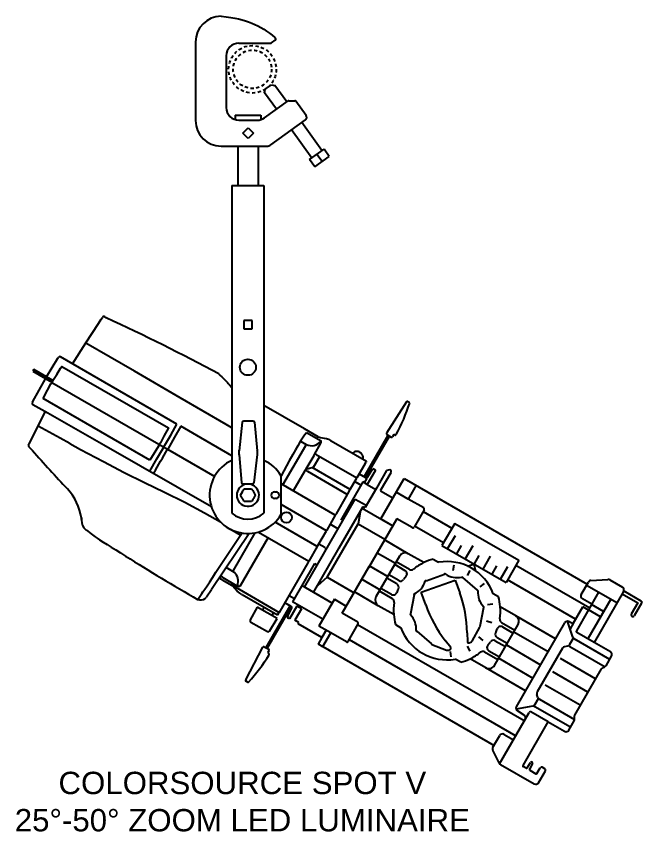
# Model space of a CAD drawing. Extents: x 5 to 346, y -5 to 215.
# Drawn here: x 81.39 to 105.88, y 104.7 to 136.63 of the extents above; entities that cross this region are included whole.
import ezdxf

# ---------------------------------------------------------------- set-up
doc = ezdxf.new("R2010")
doc.units = 0
doc.header["$LTSCALE"] = 0.5
doc.header["$MEASUREMENT"] = 0
doc.linetypes.add('CENTER', pattern=[2, 1.25, -0.25, 0.25, -0.25])
doc.linetypes.add('HIDDEN', pattern=[0.375, 0.25, -0.125])
doc.layers.get('0').update_dxf_attribs({"linetype": 'CONTINUOUS'})
doc.layers.add('RISER', color=7, linetype='CONTINUOUS')
doc.styles.add('ARIAL', font='arial.ttf')

# ---------------------------------------------------------------- blocks, each defined once
blk = doc.blocks.new('*U76')
at = {"layer": 'RISER'}
for p, q in [((-2.224, 1.075), (-2.224, -2.01)), ((-0.524, 1.025), (0.715, 1.025)), ((0.747, 1.037), (0.896, 1.145)), ((0.879, 1.246), (0.904, 1.213)), ((-1.024, 0.525), (-1.024, -1.495)), ((0.503, -0.78), (0.743, -0.607)), ((0.743, -0.607), (0.882, -0.63)), ((1.347, -1.275), (0.882, -0.63)), ((0.481, -0.92), (0.503, -0.78)), ((0.946, -1.565), (0.481, -0.92)), ((0.48, -1.9), (1.396, -1.24)), ((1.431, -1.229), (1.656, -1.229)), ((2.104, -1.808), (1.705, -1.254)), ((-0.674, -1.802), (0.326, -1.802)), ((-0.674, -1.802), (-0.674, -1.972)), ((0.326, -1.802), (0.326, -1.972)), ((-0.524, -1.995), (0.188, -1.995)), ((0.717, -2.962), (2.076, -1.983)), ((2.724, -3.185), (1.932, -2.087)), ((-0.38, -2.502), (-0.168, -2.29)), ((-0.168, -2.715), (-0.38, -2.502)), ((-0.168, -2.29), (0.045, -2.502)), ((0.045, -2.502), (-0.168, -2.715)), ((2.323, -3.475), (1.531, -2.376)), ((-1.224, -3.01), (0.571, -3.01)), ((-0.574, -3.01), (-0.574, -4.55)), ((0.226, -3.01), (0.226, -4.55)), ((2.239, -3.535), (2.807, -3.125)), ((3.012, -3.409), (2.807, -3.125)), ((2.444, -3.819), (3.012, -3.409)), ((2.728, -3.614), (2.523, -3.33)), ((2.444, -3.819), (2.239, -3.535)), ((-0.799, -4.55), (0.451, -4.55)), ((-0.799, -4.55), (-0.799, -17.374)), ((0.451, -4.55), (0.451, -17.374)), ((-6.022, -9.951), (-5.916, -9.788)), ((-5.916, -9.788), (-5.87, -9.716)), ((-5.727, -9.726), (-5.773, -9.696)), ((-0.01, -9.834), (-0.338, -9.834)), ((-0.338, -9.834), (-0.338, -10.162)), ((-0.01, -10.162), (-0.01, -9.834)), ((-6.518, -10.713), (-6.022, -9.951)), ((-0.338, -10.162), (-0.01, -10.162)), ((-7.046, -11.527), (-6.518, -10.713)), ((-8.057, -12.041), (-7.612, -11.309)), ((-7.612, -11.309), (-7.593, -11.278)), ((-2.954, -13.889), (-7.512, -11.257)), ((-8.562, -11.757), (-8.6, -11.822)), ((-8.56, -11.753), (-8.562, -11.757)), ((-7.81, -12.186), (-8.56, -11.753)), ((-8.6, -11.822), (-7.852, -12.254)), ((-8.597, -13.009), (-8.102, -12.115)), ((-7.809, -12.184), (-7.855, -12.258)), ((-8.613, -13.038), (-8.597, -13.009)), ((-4.018, -15.301), (-8.191, -12.891)), ((6.029, -13.019), (5.253, -14.243)), ((6.081, -13.007), (6.141, -13.045)), ((6.084, -13.009), (6.135, -13.041)), ((-8.736, -14.662), (-8.096, -13.405)), ((-8.59, -13.119), (-8.009, -13.456)), ((2.046, -14.08), (0.451, -13.16)), ((-0.398, -13.82), (-0.515, -14.941)), ((-0.399, -13.815), (-0.4, -13.815)), ((-0.399, -13.813), (-0.399, -13.813)), ((-0.337, -13.759), (0.015, -13.763)), ((-0.336, -13.759), (0.014, -13.763)), ((0.076, -13.817), (0.076, -13.818)), ((0.077, -13.82), (0.076, -13.82)), ((0.077, -13.82), (0.193, -14.941)), ((2.582, -14.39), (2.046, -14.08)), ((2.124, -14.223), (2.692, -14.551)), ((4.382, -15.958), (5.321, -14.331)), ((4.434, -15.988), (5.373, -14.361)), ((5.264, -14.295), (5.433, -14.402)), ((5.267, -14.297), (5.318, -14.329)), ((5.525, -14.327), (5.485, -14.391)), ((5.577, -14.316), (5.578, -14.316)), ((-8.763, -14.714), (-8.736, -14.662)), ((1.89, -14.561), (2.111, -14.689)), ((2.429, -15.081), (2.686, -14.636)), ((2.984, -14.489), (3.062, -14.534)), ((3.062, -14.534), (3.079, -14.544)), ((3.079, -14.544), (4.469, -15.346)), ((-8.749, -14.784), (-8.607, -14.927)), ((-3.318, -14.877), (-1.475, -15.941)), ((1.194, -16.277), (2.09, -14.724)), ((2.09, -14.724), (2.111, -14.689)), ((4.083, -14.962), (4.083, -14.963)), ((4.185, -14.984), (4.232, -15.011)), ((-0.513, -15.077), (-0.423, -16.192)), ((0.191, -15.077), (0.053, -16.196)), ((2.111, -15.644), (2.413, -15.12)), ((2.392, -15.579), (2.635, -15.158)), ((2.496, -15.078), (4.092, -16)), ((4.301, -15.089), (4.302, -15.088)), ((3.832, -16.449), (2.344, -15.59)), ((4.406, -15.456), (4.092, -16)), ((4.418, -15.434), (4.406, -15.456)), ((4.418, -15.434), (4.456, -15.368)), ((4.469, -15.346), (4.456, -15.368)), ((4.51, -15.965), (4.716, -15.631)), ((4.716, -15.631), (4.82, -15.691)), ((1.126, -17.424), (1.126, -15.927)), ((1.602, -16.513), (2.064, -15.714)), ((3.717, -16.648), (2.165, -15.752)), ((4.182, -15.843), (4.429, -15.985)), ((4.773, -15.791), (4.495, -16.253)), ((4.82, -15.691), (4.773, -15.791)), ((5.256, -15.713), (4.861, -16.395)), ((5.02, -16.496), (5.433, -15.782)), ((5.377, -15.68), (5.256, -15.713)), ((5.411, -15.7), (5.377, -15.68)), ((-0.424, -16.191), (-0.423, -16.191)), ((-0.423, -16.193), (-0.423, -16.192)), ((-0.01, -16.251), (-0.362, -16.248)), ((-0.011, -16.251), (-0.361, -16.247)), ((0.052, -16.196), (0.053, -16.196)), ((0.052, -16.197), (0.052, -16.198)), ((3.247, -17.462), (1.126, -16.238)), ((4.328, -16.156), (3.465, -17.65)), ((3.841, -16.433), (4.079, -16.021)), ((4.01, -16.142), (4.255, -16.283)), ((4.079, -16.021), (4.083, -16.015)), ((4.083, -16.015), (4.086, -16.009)), ((4.092, -16), (4.086, -16.009)), ((4.495, -16.253), (4.328, -16.156)), ((4.479, -16.014), (4.379, -16.186)), ((4.495, -16.253), (4.831, -16.447)), ((5.943, -16.019), (13.109, -20.156)), ((-0.462, -16.675), (-0.39, -16.55)), ((-0.318, -16.425), (-0.174, -16.425)), ((0.865, -16.55), (0.927, -16.55)), ((3.734, -16.619), (3.832, -16.449)), ((3.832, -16.449), (3.841, -16.433)), ((4.861, -16.395), (4.419, -17.161)), ((5.018, -16.501), (5.503, -16.781)), ((6.1, -16.826), (5.633, -16.556)), ((6.411, -16.289), (6.1, -16.826)), ((0.115, -16.675), (0.043, -16.8)), ((0.927, -16.8), (0.865, -16.8)), ((2.037, -20.272), (4.025, -16.827)), ((3.717, -16.648), (3.283, -17.4)), ((3.734, -16.619), (3.717, -16.648)), ((4.025, -16.827), (4.449, -17.072)), ((6.707, -17.176), (6.1, -16.826)), ((-0.029, -16.925), (-0.174, -16.925)), ((2.898, -18.067), (1.126, -17.045)), ((3.401, -18.741), (4.34, -17.115)), ((4.301, -17.182), (5.496, -17.872)), ((4.34, -17.115), (4.419, -17.161)), ((-6.711, -17.489), (-6.711, -17.459)), ((3.247, -17.462), (2.91, -18.047)), ((3.268, -17.426), (3.247, -17.462)), ((3.273, -17.418), (3.268, -17.426)), ((3.283, -17.4), (3.273, -17.418)), ((4.226, -17.344), (4.141, -17.794)), ((6.725, -17.244), (6.33, -17.928)), ((6.683, -17.318), (7.813, -17.97)), ((-6.695, -17.615), (-6.695, -17.577)), ((-6.695, -17.615), (-6.695, -17.577)), ((-6.695, -17.591), (-6.695, -17.615)), ((-6.695, -17.591), (-6.695, -17.615)), ((-6.692, -17.588), (-6.693, -17.565)), ((-6.693, -17.565), (-6.693, -17.615)), ((-6.693, -17.57), (-6.692, -17.588)), ((-6.692, -17.59), (-6.693, -17.57)), ((-6.693, -17.615), (-6.693, -17.652)), ((2.539, -18.688), (0.888, -17.735)), ((3.301, -17.961), (3.045, -17.813)), ((3.546, -18.824), (4.141, -17.794)), ((4.141, -17.794), (5.191, -18.401)), ((5.656, -17.596), (4.547, -19.517)), ((5.029, -17.602), (5.496, -17.872)), ((6.262, -17.946), (5.656, -17.596)), ((7.924, -17.779), (7.424, -18.644)), ((7.924, -17.779), (10.429, -19.226)), ((-0.127, -18.175), (-1.598, -20.372)), ((-0.461, -18.235), (-0.871, -18.002)), ((-0.74, -19.627), (0.111, -18.153)), ((-0.461, -18.235), (-0.401, -18.158)), ((0.234, -18.119), (2.21, -19.26)), ((2.56, -18.652), (2.898, -18.067)), ((2.905, -18.054), (2.898, -18.067)), ((2.91, -18.047), (2.905, -18.054)), ((7.481, -18.546), (6.35, -17.893)), ((0.614, -18.338), (-0.489, -20.248)), ((6.106, -18.968), (5.174, -18.43)), ((7.934, -18.265), (7.643, -18.77)), ((2.539, -18.688), (2.21, -19.26)), ((2.397, -20.48), (3.401, -18.741)), ((2.553, -18.665), (2.539, -18.688)), ((2.56, -18.652), (2.553, -18.665)), ((2.842, -18.729), (2.597, -18.588)), ((2.932, -19.888), (3.546, -18.824)), ((7.424, -18.644), (9.93, -20.091)), ((8.176, -18.645), (7.988, -18.969)), ((8.625, -18.664), (8.334, -19.169)), ((5.764, -19.06), (4.839, -20.662)), ((4.887, -18.928), (5.602, -19.341)), ((6.71, -19.317), (6.106, -18.968)), ((8.867, -19.044), (8.679, -19.368)), ((9.316, -19.063), (9.025, -19.568)), ((2.174, -19.322), (1.051, -21.266)), ((2.434, -19.355), (1.572, -20.849)), ((2.184, -19.304), (2.174, -19.322)), ((2.189, -19.296), (2.184, -19.304)), ((2.21, -19.26), (2.189, -19.296)), ((2.434, -19.355), (2.533, -19.412)), ((3.518, -21.299), (4.577, -19.465)), ((4.587, -19.448), (5.302, -19.861)), ((5.983, -19.633), (5.571, -19.395)), ((6.146, -19.583), (5.633, -19.287)), ((7.081, -19.18), (7.293, -19.302)), ((7.862, -19.619), (7.895, -19.401)), ((8.41, -19.455), (8.672, -19.377)), ((8.672, -19.377), (8.735, -19.643)), ((9.558, -19.443), (9.37, -19.767)), ((9.716, -19.967), (10.007, -19.462)), ((10.429, -19.226), (9.93, -20.091)), ((10.319, -19.417), (13.206, -21.084)), ((-0.761, -19.662), (-1.022, -19.511)), ((-0.74, -19.627), (-0.761, -19.662)), ((6.799, -20.025), (7.516, -19.771)), ((8.419, -19.815), (8.529, -19.624)), ((-1.19, -19.872), (-1.194, -19.87)), ((-1.186, -19.988), (-0.796, -20.213)), ((-0.589, -20.235), (-1.144, -19.914)), ((2.932, -19.888), (2.548, -20.219)), ((2.932, -19.888), (3.982, -20.495)), ((4.287, -19.967), (5.002, -20.38)), ((5.656, -20.152), (5.264, -19.926)), ((5.731, -20.022), (5.339, -19.796)), ((6.611, -20.472), (7.944, -19.998)), ((7.944, -19.998), (8.122, -20.5)), ((8.226, -19.902), (8.805, -20.395)), ((12.657, -21.534), (9.986, -19.993)), ((12.876, -20.56), (13.154, -20.079)), ((13.254, -20.016), (13.922, -19.972)), ((13.993, -19.988), (14.486, -20.273)), ((-1.602, -20.378), (-1.795, -20.666)), ((-0.822, -20.191), (-0.831, -20.184)), ((-0.675, -20.27), (1.051, -21.266)), ((3.124, -20.9), (1.938, -20.215)), ((5.445, -20.564), (5.033, -20.326)), ((8.915, -20.262), (9.093, -20.132)), ((14.272, -20.892), (13.107, -20.219)), ((-0.419, -20.563), (-0.497, -20.518)), ((-0.419, -20.563), (-0.497, -20.518)), ((-0.419, -20.563), (-0.402, -20.573)), ((0.988, -21.376), (-0.402, -20.573)), ((1.435, -20.602), (1.645, -20.723)), ((4.931, -21.003), (3.999, -20.465)), ((5.484, -20.731), (4.971, -20.435)), ((6.331, -20.575), (6.193, -21.323)), ((6.789, -20.974), (6.611, -20.472)), ((9.638, -20.656), (9.426, -20.534)), ((13.555, -20.478), (12.685, -21.985)), ((13.288, -20.942), (12.922, -20.73)), ((14.029, -20.751), (13.134, -22.302)), ((14.531, -20.443), (13.377, -22.442)), ((-2.144, -20.765), (-2.07, -20.769)), ((-2.142, -20.762), (-2.143, -20.763)), ((0.191, -21.06), (-0.086, -21.56)), ((0.966, -21.507), (0.191, -21.06)), ((0.455, -21.068), (0.392, -21.176)), ((1.467, -21.007), (0.522, -22.642)), ((1.518, -21.037), (0.574, -22.672)), ((1.515, -21.034), (1.267, -20.892)), ((1.739, -21.023), (1.453, -21.518)), ((2.758, -21.534), (1.572, -20.849)), ((1.918, -21.127), (1.739, -21.023)), ((3.209, -20.754), (3.677, -21.024)), ((5.535, -21.352), (4.931, -21.003)), ((9.201, -20.962), (9.419, -20.93)), ((10.314, -21.398), (9.704, -21.046)), ((12.558, -21.706), (12.937, -21.048)), ((13.154, -21.173), (12.937, -21.048)), ((13.75, -21.236), (13.275, -20.962)), ((0.827, -21.283), (0.764, -21.391)), ((1, -21.354), (0.988, -21.376)), ((1, -21.354), (1.039, -21.288)), ((1.051, -21.266), (1.039, -21.288)), ((1.384, -21.413), (1.538, -21.114)), ((1.918, -21.127), (1.664, -21.567)), ((4.124, -21.649), (3.518, -21.299)), ((9.046, -21.075), (8.908, -21.823)), ((13.629, -21.445), (13.155, -21.171)), ((13.629, -21.445), (13.155, -21.171)), ((-0.061, -21.642), (0.587, -22.016)), ((0.671, -21.996), (0.966, -21.507)), ((1.453, -21.518), (1.407, -21.492)), ((1.791, -21.714), (1.823, -21.659)), ((9.167, -21.602), (9.38, -21.657)), ((9.756, -21.667), (10.275, -21.967)), ((11.872, -22.298), (10.314, -21.398)), ((10.337, -24.957), (12.233, -21.674)), ((12.543, -22.235), (12.335, -21.611)), ((12.398, -21.625), (12.558, -21.706)), ((12.558, -21.706), (12.437, -21.915)), ((2.724, -22.253), (1.791, -21.714)), ((3.073, -22.07), (2.605, -21.8)), ((2.886, -21.962), (2.724, -22.253)), ((3.747, -22.402), (4.142, -21.718)), ((10.645, -25.518), (4.122, -21.752)), ((5.601, -21.742), (5.813, -21.865)), ((6.435, -22.003), (7.013, -22.496)), ((8.604, -22.389), (8.91, -21.85)), ((9.481, -23.342), (10.406, -21.74)), ((9.794, -21.834), (10.212, -22.075)), ((10.243, -22.021), (11.585, -22.796)), ((2.724, -22.253), (2.58, -22.513)), ((2.758, -22.616), (3.073, -22.07)), ((2.763, -22.607), (3.073, -22.07)), ((3.679, -22.42), (3.073, -22.07)), ((3.79, -22.328), (10.313, -26.094)), ((3.79, -22.328), (10.313, -26.094)), ((8.411, -22.065), (8.419, -22.411)), ((8.848, -22.222), (9.018, -22.363)), ((9.583, -22.246), (9.981, -22.476)), ((12.549, -22.296), (12.401, -22.552)), ((13.99, -23.107), (12.599, -22.304)), ((13.377, -22.442), (12.703, -22.053)), ((-0.26, -23.912), (0.412, -22.627)), ((0.463, -22.611), (0.64, -22.704)), ((0.466, -22.613), (0.519, -22.641)), ((2.758, -22.616), (2.58, -22.513)), ((2.758, -22.616), (2.583, -22.515)), ((2.763, -22.607), (9.461, -26.475)), ((7.029, -22.518), (7.606, -22.743)), ((7.764, -22.643), (7.552, -22.37)), ((8.404, -22.592), (8.512, -22.784)), ((8.485, -22.457), (8.55, -22.434)), ((8.491, -22.455), (8.494, -22.453)), ((9.508, -22.376), (9.906, -22.606)), ((9.943, -22.541), (11.285, -23.315)), ((12.141, -22.668), (11.152, -24.38)), ((12.343, -22.582), (12.222, -22.608)), ((12.432, -22.596), (13.812, -23.393)), ((14.016, -22.811), (13.377, -22.442)), ((0.621, -22.821), (0.656, -22.755)), ((0.637, -22.872), (0.638, -22.872)), ((7.676, -22.744), (7.741, -22.721)), ((7.736, -22.723), (7.732, -22.724)), ((7.747, -22.792), (7.765, -23.012)), ((9.093, -22.815), (9.612, -23.114)), ((9.256, -22.765), (9.675, -23.006)), ((13.848, -23.353), (14.062, -22.982)), ((8.158, -23.218), (7.946, -23.096)), ((9.139, -23.433), (8.529, -23.081)), ((9.643, -23.06), (10.985, -23.835)), ((13.437, -23.865), (12.059, -23.069)), ((10.698, -24.333), (9.139, -23.433)), ((13.137, -24.384), (11.759, -23.589)), ((13.659, -23.48), (12.615, -25.289)), ((13.735, -23.421), (13.772, -23.412)), ((-0.244, -23.962), (-0.181, -23.995)), ((-0.241, -23.964), (-0.188, -23.992)), ((12.837, -24.904), (11.459, -24.109)), ((11.179, -24.598), (11.141, -24.481)), ((11.193, -24.644), (11.025, -24.936)), ((11.235, -24.668), (12.616, -25.465)), ((9.68, -27.19), (10.84, -25.181)), ((10.981, -24.943), (10.325, -25.054)), ((10.638, -25.294), (10.377, -25.124)), ((11.582, -25.552), (10.908, -25.163)), ((12.457, -25.762), (11.064, -24.958)), ((10.222, -26.252), (10.678, -25.461)), ((12.392, -25.875), (12.599, -25.516)), ((12.612, -25.421), (12.602, -25.384)), ((10.596, -27.259), (11.582, -25.552)), ((11.582, -25.552), (12.221, -25.921)), ((9.419, -26.547), (9.685, -26.086)), ((9.856, -26.041), (10.222, -26.252)), ((9.461, -26.475), (9.434, -26.522)), ((9.66, -27.161), (9.415, -26.664)), ((9.71, -27.215), (11.033, -27.979)), ((10.72, -27.366), (10.607, -27.3)), ((10.761, -27.355), (10.892, -27.141)), ((10.966, -27.184), (10.846, -27.405)), ((10.858, -27.445), (11.093, -27.581)), ((11.133, -27.57), (11.269, -27.349)), ((11.45, -27.386), (11.35, -27.328)), ((11.204, -27.933), (11.473, -27.466))]:
    blk.add_line(p, q, dxfattribs=at)
at = {"layer": 'RISER', "linetype": 'Continuous'}
for p, q in [((5.029, -17.602), (5.943, -16.019)), ((3.209, -20.754), (2.605, -21.8))]:
    blk.add_line(p, q, dxfattribs=at)
at = {"layer": 'RISER', "linetype": 'CENTER'}
blk.add_line((1.823, -21.659), (1.664, -21.567), dxfattribs=at)
at = {"layer": 'RISER'}
for points in [[(-1.224, 2.075), (-1.027, 2.056), (-0.849, 2.033), (-0.687, 2.006), (-0.538, 1.975), (-0.4, 1.94), (-0.27, 1.901), (-0.146, 1.857), (-0.025, 1.809), (0.094, 1.757), (0.212, 1.699), (0.328, 1.637), (0.443, 1.57), (0.556, 1.498), (0.666, 1.42), (0.774, 1.336), (0.879, 1.246)], [(14.54, -20.426), (15.212, -20.814)], [(14.473, -20.542), (15.086, -20.896), (14.836, -21.329)], [(15.234, -20.902), (14.949, -21.395)], [(15.212, -20.814), (15.243, -20.854)], [(15.243, -20.854), (15.234, -20.902)]]:
    blk.add_lwpolyline(points, dxfattribs=at)
at = {"layer": 'RISER', "flags": 128}
for points in [[(-0.799, -14.038), (-1.028, -13.905), (-2.824, -12.865), (-4.619, -11.824), (-6.522, -10.72)], [(-7.809, -12.184), (-7.659, -11.944), (-7.506, -11.699), (-7.463, -11.631), (-3.29, -14.04), (-3.464, -14.367), (-3.603, -14.628), (-3.632, -14.682)], [(-1.318, -11.926), (-1.299, -11.944), (-1.255, -11.985), (-1.193, -12.044), (-1.12, -12.116), (-1.043, -12.195), (-1.011, -12.228), (-0.976, -12.265), (-0.947, -12.297), (-0.896, -12.352), (-0.799, -12.464)], [(-8.191, -12.891), (-8.02, -12.568), (-7.886, -12.317), (-7.855, -12.258), (-3.318, -14.877)], [(-8.009, -13.456), (-6.914, -14.078), (-5.819, -14.702), (-4.383, -15.522), (-2.947, -16.345), (-1.606, -17.116)], [(-7.148, -14.658), (-7.529, -14.445), (-8.383, -13.968)], [(-3.461, -14.781), (-3.198, -14.321), (-2.954, -13.889)], [(-2.797, -13.973), (-3.045, -14.407), (-3.31, -14.868)], [(-0.799, -15.129), (-2.171, -14.336), (-2.797, -13.973)], [(2.114, -14.235), (2.046, -14.324), (1.962, -14.447), (1.862, -14.604), (1.777, -14.745), (1.684, -14.903), (1.584, -15.077), (1.445, -15.327), (1.122, -15.919)], [(-7.148, -14.658), (-6.727, -14.881), (-5.83, -15.358), (-5.015, -15.785), (-4.228, -16.177), (-3.435, -16.556), (-2.648, -16.948), (-1.873, -17.365), (-1.246, -17.715)], [(2.537, -14.372), (2.661, -14.414), (2.815, -14.442), (2.9, -14.459), (2.984, -14.489)], [(-4.02, -15.729), (-3.736, -15.249), (-3.469, -14.79)], [(-3.638, -14.693), (-3.823, -14.989), (-3.976, -15.234), (-4.018, -15.301)], [(2.413, -15.12), (2.414, -15.118), (2.42, -15.103)], [(2.42, -15.103), (2.42, -15.101), (2.429, -15.081)], [(2.091, -15.674), (2.099, -15.663), (2.111, -15.644)], [(2.145, -15.639), (2.232, -15.617), (2.392, -15.579)], [(2.064, -15.714), (2.084, -15.683), (2.091, -15.674)], [(2.165, -15.752), (2.129, -15.726), (2.124, -15.722)], [(-6.693, -17.615), (-6.693, -17.627), (-6.692, -17.627), (-6.691, -17.614), (-6.691, -17.602)], [(-6.508, -18.036), (-6.497, -18.045), (-6.439, -18.091), (-6.377, -18.14), (-6.31, -18.191), (-6.159, -18.301), (-6.074, -18.361), (-5.981, -18.424), (-5.844, -18.514), (-5.69, -18.612), (-5.525, -18.714), (-5.351, -18.822), (-5.165, -18.937), (-4.962, -19.064)], [(-2.143, -20.763), (-2.143, -20.764), (-2.135, -20.75), (-2.11, -20.718), (-2.088, -20.686), (-2.058, -20.64), (-2.01, -20.568), (-1.977, -20.52), (-1.938, -20.463), (-1.867, -20.36), (-1.774, -20.224), (-1.669, -20.068), (-1.551, -19.888), (-1.427, -19.694), (-1.3, -19.498), (-1.038, -19.1), (-0.75, -18.667), (-0.461, -18.235)], [(-1.194, -19.87), (-1.216, -19.862), (-1.238, -19.862), (-1.255, -19.869), (-1.264, -19.876), (-1.272, -19.884), (-1.273, -19.886), (-1.274, -19.888), (-1.275, -19.888), (-1.275, -19.888), (-1.275, -19.888), (-1.28, -19.896), (-1.284, -19.902)], [(-1.242, -19.948), (-1.214, -19.968), (-1.186, -19.988)], [(-0.831, -20.184), (-0.832, -20.184), (-0.832, -20.184), (-0.831, -20.184), (-0.829, -20.185), (-0.822, -20.188), (-0.786, -20.208), (-0.675, -20.27)], [(-0.828, -20.185), (-0.831, -20.184), (-0.832, -20.184), (-0.832, -20.184), (-0.832, -20.184), (-0.831, -20.184), (-0.831, -20.184)], [(-0.497, -20.518), (-0.497, -20.518), (-0.6, -20.434), (-0.692, -20.325), (-0.783, -20.224), (-0.828, -20.186)], [(-0.675, -20.27), (-0.779, -20.211), (-0.791, -20.205)], [(-0.489, -20.248), (-0.507, -20.256), (-0.536, -20.252), (-0.561, -20.245), (-0.575, -20.24), (-0.589, -20.235), (-0.589, -20.235)]]:
    blk.add_lwpolyline(points, dxfattribs=at)
at = {"layer": 'RISER', "linetype": 'HIDDEN'}
for radius in [0.93, 0.75]:
    blk.add_circle((0, 0), radius, dxfattribs=at)
at = {"layer": 'RISER'}
for centre, radius in [((-0.174, -11.668), 0.315), ((1.334, -17.546), 0.211)]:
    blk.add_circle(centre, radius, dxfattribs=at)
for centre, radius, start, end in [((-1.224, 1.075), 1, 90, 180), ((-0.524, 0.525), 0.5, 90, 180), ((0.715, 1.075), 0.05, 270, 309.8056), ((0.864, 1.183), 0.05, 309.8056, 37.5798), ((1.431, -1.289), 0.06, 90, 125.7855), ((1.656, -1.289), 0.06, 35.7855, 90), ((-0.524, -1.495), 0.5, 180, 270), ((0.188, -1.495), 0.5, 270, 305.7855), ((2.003, -1.881), 0.125, 305.7855, 35.7855), ((-1.224, -2.01), 1, 180, 270), ((0.571, -2.76), 0.25, 270, 305.7855), ((-5.811, -9.754), 0.07, 57.0212, 147), ((-40.018, -83.938), 81.751, 61.74155, 65.19997), ((-7.542, -11.308), 0.06, 59.9961, 148.9964), ((-7.542, -11.308), 0.0599, 59.8846, 148.8931), ((-8.56, -13.067), 0.0599, 151.1069, 240.1154), ((-8.56, -13.067), 0.06, 151, 240), ((-0.489, -10.947), 6.98, 331.2592, 342.2457), ((6.061, -13.039), 0.0375, 57.619, 147.619), ((6.121, -13.077), 0.0375, 2.7784, 57.619), ((5.284, -14.263), 0.0375, 147.619, 237.619), ((5.557, -14.347), 0.0375, 57.619, 147.619), ((5.598, -14.285), 0.0375, 237.619, 330.8842), ((2.317, -14.288), 0.45, 242.697, 324.8947), ((2.609, -14.588), 0.0906, 327.4747, 23.5989), ((5.453, -14.371), 0.0375, 237.619, 327.619), ((-8.711, -14.74), 0.0581, 153.01, 229.113), ((31.592, 20.257), 53.422, 221.1933, 223.3722), ((-132.195, 59.541), 148.82, 329.57733, 329.99642), ((4.087, -15.208), 0.247, 90.8571, 133.1157), ((4.086, -15.21), 0.247, 66.217, 90.6029), ((-0.174, -16.675), 1.5, 114.6243, 330.0736), ((-0.174, -16.675), 1.5, 29.9264, 65.3757), ((2.461, -15.132), 0.0605, 57.1891, 122.5507), ((4.086, -15.21), 0.247, 29.3971, 53.783), ((4.087, -15.208), 0.247, 346.8843, 29.1429), ((-0.174, -16.675), 1.5, 29.9264, 43.8697), ((2.134, -15.685), 0.0472, 76.1314, 118.9481), ((2.087, -15.776), 0.0663, 55.152, 110.303), ((5.381, -15.752), 0.06, 330, 60), ((-0.174, -16.675), 0.437, 102.8032, 180), ((-0.174, -16.675), 0.437, 180, 76.0396), ((4.459, -15.933), 0.06, 240, 328.2508), ((-8.776, -17.868), 2.103, 8.1231, 43.1188), ((0.865, -16.675), 0.125, 90, 270), ((0.927, -16.675), 0.125, 270, 90), ((6.682, -17.219), 0.05, 330, 60), ((-0.174, -16.675), 0.938, 228.1897, 311.8103), ((-6.193, -17.651), 0.5, 179.9997, 228.9747), ((-6.395, -17.818), 0.246, 239.0253, 242.593), ((-6.396, -17.82), 0.243, 239.155, 242.5648), ((3.331, -17.909), 0.06, 240, 330), ((6.287, -17.903), 0.05, 240, 330), ((2.824, -18.788), 0.06, 330, 60), ((46.955, 63.762), 97.752, 237.91884, 239.84895), ((5.981, -19.185), 0.25, 60, 150), ((7.62, -21.199), 2.09, 115.7974, 128.8201), ((7.62, -21.199), 2.09, 104.9361, 115.7974), ((7.62, -21.199), 1.925, 20.2258, 99.7742), ((-1.002, -20.041), 0.449, 346.5777, 57.4496), ((5.91, -19.759), 0.145, 319.8855, 60), ((6.219, -19.458), 0.145, 240, 308.8201), ((7.538, -19.781), 0.025, 54.38, 154.5547), ((8, -19.138), 0.767, 234.38, 284.7294), ((-1.276, -19.998), 0.06, 54.87, 146.2), ((-1.232, -19.965), 0.102, 30.1111, 65.9457), ((5.803, -19.896), 0.145, 240, 324.351), ((7.62, -21.199), 2.09, 139.8855, 144.351), ((6.025, -19.839), 0.767, 294.38, 344.7294), ((6.788, -20.048), 0.025, 64.5547, 164.7294), ((8.201, -19.904), 0.025, 4.5547, 104.7294), ((13.262, -20.141), 0.125, 93.8095, 150), ((13.931, -20.097), 0.125, 60, 93.8095), ((-0.841, -20.204), 0.0226, 53.4352, 62.1678), ((-0.785, -20.137), 0.22, 333.4488, 357.8943), ((7.62, -21.199), 2.09, 155.649, 160.1145), ((5.583, -20.277), 0.145, 335.649, 60), ((8.807, -20.42), 0.025, 354.38, 94.5547), ((9.595, -20.498), 0.767, 174.38, 224.7294), ((13.092, -20.245), 0.03, 60, 150), ((14.423, -20.381), 0.125, 330, 60), ((-2.004, -20.527), 0.251, 254.711, 326.2844), ((5.056, -20.787), 0.25, 150, 240), ((5.518, -20.439), 0.145, 240, 340.1145), ((5.411, -20.856), 0.145, 351.1799, 60), ((6.351, -20.56), 0.025, 114.38, 214.5547), ((3.392, -22.181), 5.02, 1.3237, 19.5547), ((7.62, -21.199), 2.09, 4.2026, 15.0639), ((12.984, -20.622), 0.125, 150, 240), ((1.485, -21.086), 0.06, 332.7492, 60), ((7.62, -21.199), 2.09, 171.1799, 184.2026), ((11.519, -19.294), 5.02, 199.5547, 217.7857), ((9.032, -21.055), 0.025, 304.5547, 44.7294), ((7.62, -21.199), 2.09, 351.1799, 4.2026), ((7.62, -21.199), 2.09, 184.2026, 195.0639), ((6.207, -21.343), 0.025, 124.5547, 224.7294), ((5.645, -21.901), 0.767, 354.38, 44.7294), ((14.892, -21.362), 0.0656, 150, 330), ((-0.031, -21.588), 0.0614, 152.286, 241.2859), ((1.437, -21.44), 0.06, 152.7492, 240), ((4.099, -21.693), 0.05, 330, 60), ((9.828, -21.542), 0.145, 171.1799, 240), ((10.189, -21.615), 0.25, 330, 60), ((12.341, -21.736), 0.125, 63, 150), ((0.619, -21.964), 0.0612, 238.0589, 327.9333), ((7.62, -21.199), 1.925, 200.2258, 279.7742), ((6.433, -21.978), 0.025, 174.38, 274.5547), ((8.888, -21.838), 0.025, 330.4286, 34.5547), ((7.62, -21.199), 2.09, 335.649, 340.1145), ((9.721, -21.959), 0.145, 60, 160.1145), ((12.728, -22.01), 0.05, 150, 240), ((9.656, -22.121), 0.145, 155.649, 240), ((12.662, -22.195), 0.125, 198.4581, 240), ((0.446, -22.644), 0.0375, 62.381, 152.381), ((3.704, -22.377), 0.05, 240, 330), ((7.038, -22.494), 0.025, 184.5547, 248.6808), ((7.725, -22.674), 0.05, 289.5547, 37.7857), ((8.468, -22.41), 0.05, 181.3237, 289.5547), ((8.517, -22.339), 0.1, 289.5547, 330.4286), ((9.329, -22.639), 0.145, 139.8855, 240), ((7.62, -21.199), 2.09, 319.8855, 324.351), ((9.436, -22.502), 0.145, 60, 144.351), ((12.249, -22.73), 0.125, 102.3439, 150), ((12.369, -22.704), 0.125, 60, 102.3439), ((-5.314, -19.303), 6.98, 317.7543, 328.7408), ((0.655, -22.838), 0.0375, 152.381, 242.381), ((0.621, -22.905), 0.0375, 329.1158, 62.381), ((0.623, -22.737), 0.0375, 332.381, 62.381), ((7.643, -22.65), 0.1, 248.6808, 289.5547), ((7.62, -21.199), 2.09, 295.7974, 308.8201), ((9.021, -22.94), 0.145, 60, 128.8201), ((13.954, -22.92), 0.125, 330, 60), ((7.62, -21.199), 2.09, 284.9361, 295.7974), ((9.264, -23.217), 0.25, 240, 330), ((13.768, -23.542), 0.125, 105, 150), ((13.74, -23.291), 0.125, 285, 330), ((-0.227, -23.929), 0.0375, 152.381, 242.381), ((-0.164, -23.962), 0.0375, 242.381, 297.2216), ((11.26, -24.443), 0.125, 150, 197.6561), ((11.298, -24.56), 0.125, 197.6561, 240), ((10.445, -25.019), 0.125, 150, 237), ((10.883, -25.206), 0.05, 60, 150), ((11.001, -25.066), 0.125, 60, 99.565), ((10.57, -25.398), 0.125, 330, 57), ((12.723, -25.352), 0.125, 150, 195), ((12.491, -25.453), 0.125, 330, 15), ((9.793, -26.149), 0.125, 60, 150), ((12.283, -25.813), 0.125, 240, 330), ((9.528, -26.609), 0.125, 150, 206.1905), ((10.929, -27.163), 0.0427, 331.4957, 148.5043), ((9.772, -27.106), 0.125, 206.1905, 240), ((9.772, -27.106), 0.125, 206.1905, 240), ((10.622, -27.274), 0.03, 150, 240), ((10.735, -27.34), 0.03, 240, 328.6122), ((10.873, -27.419), 0.03, 151.3878, 240), ((11.32, -27.38), 0.06, 60, 148.5319), ((11.42, -27.438), 0.06, 327.704, 60), ((11.108, -27.555), 0.03, 240, 328.6438), ((11.096, -27.87), 0.125, 240, 330)]:
    blk.add_arc(centre, radius, start, end, dxfattribs=at)
at = {"layer": 'RISER', "extrusion": (0, 0, -1)}
for centre, major_axis, ratio, start_param, end_param in [((-0.337, -13.822), (-0.0604, 0.0176), 0.988785, 6.131077, 7.583017), ((-0.399, -13.815), (0.00093, 0.00749), 0.069473, 4.704435, 4.910558), ((0.014, -13.825), (-0.0607, -0.0164), 0.988785, 1.841761, 3.2937), ((0.076, -13.82), (-0.00078, 0.00751), 0.069473, 1.372627, 1.57875), ((-0.423, -16.191), (-0.00078, 0.00751), 0.069473, 4.51422, 4.720343), ((-0.361, -16.185), (-0.0607, -0.0164), 0.988785, 4.983354, 6.435293), ((-0.01, -16.189), (-0.0604, 0.0176), 0.988785, 2.989485, 4.441424), ((0.052, -16.196), (0.00093, 0.00749), 0.069473, 1.562842, 1.768966)]:
    blk.add_ellipse(centre, major_axis=major_axis, ratio=ratio, start_param=start_param, end_param=end_param, dxfattribs=at)
at = {"layer": 'RISER'}
for points, knots in [([(-0.4, -13.815), (-0.4, -13.815), (-0.399, -13.814), (-0.399, -13.813), (-0.399, -13.813)], [0, 0, 0, 0, 0.249343, 1, 1, 1, 1]), ([(0.076, -13.817), (0.076, -13.818), (0.076, -13.818), (0.076, -13.819), (0.077, -13.82)], [0, 0, 0, 0, 0.251155, 1, 1, 1, 1]), ([(-0.51, -15.102), (-0.512, -15.095), (-0.516, -15.082), (-0.52, -15.055), (-0.524, -15.022), (-0.523, -14.988), (-0.52, -14.951), (-0.515, -14.931), (-0.512, -14.917)], [0, 0, 0, 0, 0.148198, 0.266623, 0.443454, 0.621103, 0.744676, 1, 1, 1, 1]), ([(0.188, -15.102), (0.19, -15.095), (0.194, -15.082), (0.199, -15.055), (0.202, -15.022), (0.201, -14.988), (0.198, -14.951), (0.194, -14.931), (0.19, -14.917)], [0, 0, 0, 0, 0.148198, 0.266623, 0.443454, 0.621103, 0.744676, 1, 1, 1, 1]), ([(-0.423, -16.193), (-0.423, -16.193), (-0.423, -16.192), (-0.424, -16.191), (-0.424, -16.191)], [0, 0, 0, 0, 0.251121, 1, 1, 1, 1]), ([(0.053, -16.196), (0.052, -16.196), (0.052, -16.197), (0.052, -16.197), (0.052, -16.198)], [0, 0, 0, 0, 0.2493115, 1, 1, 1, 1]), ([(-0.39, -16.55), (-0.388, -16.547), (-0.364, -16.505), (-0.34, -16.464), (-0.318, -16.425)], [0, 0, 0, 0, 0.070214, 1, 1, 1, 1]), ([(-0.174, -16.425), (-0.17, -16.425), (-0.121, -16.425), (-0.074, -16.425), (-0.029, -16.425)], [0, 0, 0, 0, 0.070211, 1, 1, 1, 1]), ([(-0.029, -16.425), (-0.011, -16.457), (0.013, -16.498), (0.037, -16.54), (0.043, -16.55)], [0, 0, 0, 0, 0.768151, 1, 1, 1, 1]), ([(0.043, -16.55), (0.062, -16.584), (0.087, -16.626), (0.11, -16.667), (0.115, -16.675)], [0, 0, 0, 0, 0.788999, 1, 1, 1, 1]), ([(-0.39, -16.8), (-0.396, -16.79), (-0.42, -16.748), (-0.444, -16.707), (-0.462, -16.675)], [0, 0, 0, 0, 0.231849, 1, 1, 1, 1]), ([(-0.318, -16.925), (-0.323, -16.917), (-0.346, -16.876), (-0.371, -16.834), (-0.39, -16.8)], [0, 0, 0, 0, 0.211001, 1, 1, 1, 1]), ([(0.043, -16.8), (0.041, -16.803), (0.017, -16.845), (-0.007, -16.887), (-0.029, -16.925)], [0, 0, 0, 0, 0.070214, 1, 1, 1, 1]), ([(-0.174, -16.925), (-0.177, -16.925), (-0.226, -16.925), (-0.273, -16.925), (-0.318, -16.925)], [0, 0, 0, 0, 0.070214, 1, 1, 1, 1])]:
    blk.add_open_spline(points, degree=3, knots=knots, dxfattribs=at)
for p in [(11.626, -22.724), (11.626, -22.724), (10.607, -27.3)]:
    blk.add_point(p, dxfattribs=at)
at = {"layer": 'RISER', "color": 1, "insert": (-0.393, -27.506), "char_height": 0.875, "width": 20.15864, "attachment_point": 2, "style": 'ARIAL'}
blk.add_mtext('COLORSOURCE SPOT V\\P25%%D-50%%D ZOOM LED LUMINAIRE', dxfattribs=at)

msp = doc.modelspace()

# ---------------------------------------------------------------- block references
msp.add_blockref('*U76', (90.637, 134.55))

doc.saveas('drawing.dxf')
